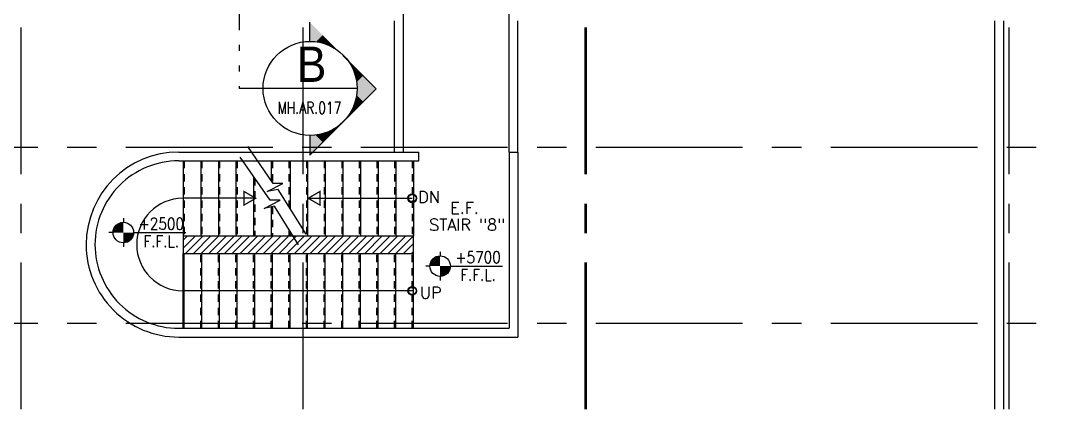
# Model space of a CAD drawing. Extents: x 275967.8 to 276060, y 57291.9 to 57371.4.
# Drawn here: x 276010.75 to 276028.38, y 57291.9 to 57298.51 of the extents above; entities that cross this region are included whole.
import ezdxf
from ezdxf.enums import TextEntityAlignment as Align

# ---------------------------------------------------------------- set-up
doc = ezdxf.new("R2010")
doc.units = 0
doc.header["$MEASUREMENT"] = 0
for name, pattern in [('2DASHES', [1.7, 0.75, -0.25, 0.1, -0.25, 0.1, -0.25]), ('CENTERX2', [4, 2.5, -0.5, 0.5, -0.5]), ('HIDDEN2', [0.1875, 0.125, -0.0625])]:
    doc.linetypes.add(name, pattern=pattern)
doc.layers.get('0').update_dxf_attribs({"linetype": 'CONTINUOUS'})
for name, color, linetype in [('AXES', 11, 'CENTERX2'), ('EL-LEVS', 1, 'CONTINUOUS'), ('Hatch', 11, 'CONTINUOUS'), ('IND-ES', 6, 'CONTINUOUS'), ('IND-ES-L', 6, '2DASHES'), ('IND-ES-TXT', 4, 'CONTINUOUS'), ('LEV-PL', 3, 'CONTINUOUS'), ('PART', 9, 'CONTINUOUS'), ('RM-NAME', 2, 'CONTINUOUS'), ('ROOF', 7, 'CONTINUOUS'), ('SEC-MRK', 7, 'CONTINUOUS'), ('STR', 5, 'CONTINUOUS'), ('TXT1', 2, 'CONTINUOUS'), ('WALL', 2, 'CONTINUOUS')]:
    doc.layers.add(name, color=color, linetype=linetype)
doc.styles.add('ROMANS', font='ROMANS.shx', dxfattribs={"width": 0.6})
doc.styles.add('S', font='ROMANS.SHX')
doc.styles.add('S5', font='simplex.shx', dxfattribs={"width": 0.77})
doc.styles.add('TTXT', font='swisse.ttf', dxfattribs={"width": 0.6})

# ---------------------------------------------------------------- blocks, each defined once
blk = doc.blocks.new('LEV1')
at = {"layer": 'LEV-PL'}
for p, q in [((0, 245), (0, 175)), ((-175, 0), (-245, 0)), ((175, 0), (1061, 0)), ((0, -175), (0, -245))]:
    blk.add_line(p, q, dxfattribs=at)
at = {"layer": 'LEV-PL', "const_width": 175}
for points in [[(-88, 0, -0.414214), (0, 88, -1)], [(88, 0, -0.414214), (0, -88, -1)]]:
    blk.add_lwpolyline(points, format="xyb", dxfattribs=at)
at = {"layer": 'LEV-PL'}
blk.add_circle((0, 0), 175, dxfattribs=at)
at = {"layer": 'LEV-PL', "color": 4, "style": 'S', "width": 0.85}
for tag, p in [('+0000', (646, 50)), ('F.F.L.', (646, -250))]:
    blk.add_attdef(tag, text='', height=200, dxfattribs=at).set_placement(p, align=Align.CENTER)
blk = doc.blocks.new('AR2-SC')
at = {"layer": 'IND-ES'}
for p, q in [((0, 1131), (-566, 566)), ((0, 1131), (1131, 0)), ((-800, 0), (-1131, 0)), ((800, 0), (1131, 0))]:
    blk.add_line(p, q, dxfattribs=at)
for points in [[(0, 800), (0, 1131), (-104, 793), (-221, 910)], [(0, 800), (0, 1131), (104, 793), (221, 910)], [(-104, 793), (-221, 910), (-207, 773), (-283, 849)], [(104, 793), (221, 910), (207, 773), (283, 849)], [(-400, 693), (-419, 712), (-487, 634), (-492, 640)], [(-306, 739), (-349, 782), (-400, 693), (-419, 712)], [(-207, 773), (-283, 849), (-306, 739), (-349, 782)], [(207, 773), (283, 849), (306, 739), (349, 782)], [(306, 739), (349, 782), (400, 693), (419, 712)], [(400, 693), (419, 712), (487, 634), (492, 640)], [(-640, 492), (-634, 487), (-566, 566)], [(-492, 640), (-487, 634), (-566, 566)], [(492, 640), (487, 634), (566, 566)], [(640, 492), (634, 487), (566, 566)], [(-739, 306), (-782, 349), (-693, 400), (-712, 419)], [(-693, 400), (-712, 419), (-634, 487), (-640, 492)], [(693, 400), (712, 419), (634, 487), (640, 492)], [(739, 306), (782, 349), (693, 400), (712, 419)], [(-800, 0), (-1131, 0), (-793, 104), (-910, 221)], [(-793, 104), (-910, 221), (-773, 207), (-849, 283)], [(-773, 207), (-849, 283), (-739, 306), (-782, 349)], [(773, 207), (849, 283), (739, 306), (782, 349)], [(793, 104), (910, 221), (773, 207), (849, 283)], [(800, 0), (1131, 0), (793, 104), (910, 221)]]:
    blk.add_solid(points, dxfattribs=at)

msp = doc.modelspace()

# ---------------------------------------------------------------- hatches: boundary and pattern name
at = {"layer": 'Hatch', "linetype": 'ByBlock', "ltscale": 0.3}
h = msp.add_hatch(dxfattribs=at)
h.set_pattern_fill('ANSI31', color=256, scale=0.75, style=0)
h.set_pattern_definition([(45, (0, 0), (-0.066291260736, 0.066291260736), [])])
h.paths.add_polyline_path([(276015.5555, 57294.8529), (276013.5103, 57294.8529), (276013.5103, 57294.5529), (276015.5555, 57294.5529)])
h.paths.add_polyline_path([(276017.4303, 57294.8529), (276015.5555, 57294.8529), (276015.5555, 57294.5529), (276017.4303, 57294.5529)])

# ---------------------------------------------------------------- linework, layer by layer
for p, q in [((276015.0429, 57295.7446), (276014.6093, 57296.3691)), ((276014.9903, 57295.4595), (276014.4826, 57296.1908)), ((276014.9399, 57295.6042), (276015.2088, 57295.7446)), ((276015.2088, 57295.7446), (276015.0429, 57295.7446)), ((276015.1258, 57295.6414), (276014.9399, 57295.6042)), ((276015.603, 57294.8772), (276015.1258, 57295.6414)), ((276014.8917, 57295.3191), (276015.1606, 57295.4595)), ((276015.1606, 57295.4595), (276014.9903, 57295.4595)), ((276015.0671, 57295.3542), (276014.8917, 57295.3191)), ((276015.4762, 57294.699), (276015.0671, 57295.3542))]:
    msp.add_line(p, q)
at = {"layer": 'AXES'}
for p, q in [((276015.5555, 57291.8986), (276015.5555, 57370.7113)), ((276027.5755, 57291.8986), (276027.5755, 57370.7113)), ((276010.7555, 57291.8986), (276010.7555, 57370.3613)), ((276020.3555, 57291.8986), (276020.3555, 57370.3613)), ((276020.3755, 57291.8986), (276020.3755, 57370.3613)), ((275968.5355, 57296.3629), (276036.5755, 57296.3629)), ((275968.5355, 57293.3629), (276036.5755, 57293.3629))]:
    msp.add_line(p, q, dxfattribs=at)
at = {"layer": 'IND-ES'}
msp.add_line((276016.4717, 57297.3612), (276014.8717, 57297.3612), dxfattribs=at)
at = {"layer": 'IND-ES-L'}
for p in [(276014.4624, 57302.4996), (276014.8717, 57297.3612)]:
    msp.add_line(p, (276014.4624, 57297.3612), dxfattribs=at)
at = {"layer": 'IND-ES-L', "linetype": 'ByBlock'}
msp.add_ellipse((276015.6717, 57297.3612), major_axis=(0.8, 0.0001), ratio=0.9999999, start_param=-0.0000763, end_param=6.283109, dxfattribs=at)
at = {"layer": 'ROOF'}
for p, q in [((276017.2605, 57296.2779), (276017.2605, 57298.6629)), ((276019.0605, 57296.2779), (276019.0605, 57298.6629)), ((276017.1105, 57296.2779), (276017.1105, 57298.5129)), ((276019.2105, 57296.2779), (276019.2105, 57298.5129))]:
    msp.add_line(p, q, dxfattribs=at)
at = {"layer": 'STR'}
for p, q in [((276013.5103, 57296.1279), (276013.5103, 57294.8529)), ((276013.8103, 57296.1279), (276013.8103, 57294.8529)), ((276014.1103, 57296.1279), (276014.1103, 57294.8529)), ((276014.4103, 57296.1279), (276014.4103, 57294.8529)), ((276015.0103, 57296.1279), (276015.0103, 57295.7916)), ((276015.3303, 57296.1279), (276015.3303, 57295.314)), ((276015.6303, 57296.1279), (276015.6303, 57294.8529)), ((276015.9303, 57296.1279), (276015.9303, 57294.8529)), ((276016.2303, 57296.1279), (276016.2303, 57294.8529)), ((276016.5303, 57296.1279), (276016.5303, 57294.8529)), ((276016.8303, 57296.1279), (276016.8303, 57294.8529)), ((276017.1303, 57296.1279), (276017.1303, 57294.8529)), ((276017.4303, 57296.1279), (276017.4303, 57294.8529)), ((276014.7103, 57295.8628), (276014.7103, 57294.8529)), ((276014.7303, 57295.4904), (276013.5079, 57295.4904)), ((276015.6303, 57295.4904), (276017.4103, 57295.4904)), ((276015.0103, 57295.3428), (276015.0103, 57294.8529)), ((276015.3103, 57294.9647), (276015.3103, 57294.8529)), ((276015.3303, 57294.9327), (276015.3303, 57294.8529)), ((276013.5103, 57293.2779), (276013.5103, 57294.5529)), ((276013.5303, 57293.2779), (276013.5303, 57294.5529)), ((276013.8303, 57293.2779), (276013.8303, 57294.5529)), ((276014.1303, 57293.2779), (276014.1303, 57294.5529)), ((276014.4303, 57293.2779), (276014.4303, 57294.5529)), ((276014.7303, 57293.2779), (276014.7303, 57294.5529)), ((276015.0303, 57293.2779), (276015.0303, 57294.5529)), ((276015.3303, 57293.2779), (276015.3303, 57294.5529)), ((276015.6303, 57293.2779), (276015.6303, 57294.5529)), ((276015.9303, 57293.2779), (276015.9303, 57294.5529)), ((276016.2303, 57293.2779), (276016.2303, 57294.5529)), ((276016.5303, 57293.2779), (276016.5303, 57294.5529)), ((276016.8303, 57293.2779), (276016.8303, 57294.5529)), ((276017.1303, 57293.2779), (276017.1303, 57294.5529)), ((276017.4303, 57293.2779), (276017.4303, 57294.5529)), ((276017.4303, 57293.9154), (276013.5079, 57293.9154))]:
    msp.add_line(p, q, dxfattribs=at)
at = {"layer": 'STR', "linetype": 'HIDDEN2'}
for p, q in [((276013.5303, 57296.1279), (276013.5303, 57294.8529)), ((276013.8303, 57296.1279), (276013.8303, 57294.8529)), ((276014.1303, 57296.1279), (276014.1303, 57294.8529)), ((276014.4303, 57296.1279), (276014.4303, 57294.8529)), ((276015.0303, 57296.1279), (276015.0303, 57295.7628)), ((276015.3103, 57296.1279), (276015.3103, 57295.346)), ((276015.6103, 57296.1279), (276015.6103, 57294.8529)), ((276015.9103, 57296.1279), (276015.9103, 57294.8529)), ((276016.2103, 57296.1279), (276016.2103, 57294.8529)), ((276016.5103, 57296.1279), (276016.5103, 57294.8529)), ((276016.8103, 57296.1279), (276016.8103, 57294.8529)), ((276017.1103, 57296.1279), (276017.1103, 57294.8529)), ((276017.4103, 57296.1279), (276017.4103, 57294.8529)), ((276014.7303, 57295.834), (276014.7303, 57294.8529)), ((276015.0303, 57295.3469), (276015.0303, 57294.8529)), ((276015.3103, 57294.9647), (276015.3103, 57294.8529)), ((276015.3303, 57294.9327), (276015.3303, 57294.8529)), ((276013.5103, 57293.2779), (276013.5103, 57294.5529)), ((276013.5303, 57293.2779), (276013.5303, 57294.5529)), ((276013.8103, 57293.2779), (276013.8103, 57294.5529)), ((276014.1103, 57293.2779), (276014.1103, 57294.5529)), ((276014.4103, 57293.2779), (276014.4103, 57294.5529)), ((276014.7103, 57293.2779), (276014.7103, 57294.5529)), ((276015.0103, 57293.2779), (276015.0103, 57294.5529)), ((276015.3103, 57293.2779), (276015.3103, 57294.5529)), ((276015.6103, 57293.2779), (276015.6103, 57294.5529)), ((276015.9103, 57293.2779), (276015.9103, 57294.5529)), ((276016.2103, 57293.2779), (276016.2103, 57294.5529)), ((276016.5103, 57293.2779), (276016.5103, 57294.5529)), ((276016.8103, 57293.2779), (276016.8103, 57294.5529)), ((276017.1103, 57293.2779), (276017.1103, 57294.5529)), ((276017.4103, 57293.2779), (276017.4103, 57294.5529))]:
    msp.add_line(p, q, dxfattribs=at)
at = {"layer": 'STR', "const_width": 0.0215}
for points in [[(276014.547, 57295.375), (276014.547, 57295.6059), (276014.747, 57295.4904)], [(276015.8395, 57295.375), (276015.8395, 57295.6059), (276015.6395, 57295.4904)]]:
    msp.add_lwpolyline(points, close=True, dxfattribs=at)
at = {"layer": 'STR'}
for centre, radius in [((276017.4103, 57295.4904), 0.075), ((276017.4103, 57295.4904), 0.065), ((276017.4103, 57293.9154), 0.075), ((276017.4103, 57293.9154), 0.065)]:
    msp.add_circle(centre, radius, dxfattribs=at)
msp.add_arc((276013.5079, 57294.7029), 0.7875, 90, 270, dxfattribs=at)
at = {"layer": 'WALL'}
for p, q in [((276027.3255, 57298.5129), (276027.3255, 57291.8986)), ((276027.4755, 57298.5129), (276027.4755, 57291.8986)), ((276013.435, 57296.2779), (276017.526, 57296.2779)), ((276017.526, 57296.1279), (276017.526, 57296.2779)), ((276019.0605, 57296.2779), (276019.2105, 57296.2779)), ((276019.0605, 57296.2779), (276019.0605, 57293.2779)), ((276019.2105, 57296.2779), (276019.2105, 57293.1279)), ((276013.435, 57296.1279), (276017.526, 57296.1279)), ((276013.5103, 57294.8529), (276017.4303, 57294.8529)), ((276013.5103, 57294.8529), (276013.5103, 57294.5529)), ((276017.4303, 57294.5529), (276017.4303, 57294.8529)), ((276013.5103, 57294.5529), (276017.4303, 57294.5529)), ((276013.435, 57293.2779), (276019.0605, 57293.2779)), ((276013.435, 57293.1279), (276019.2105, 57293.1279))]:
    msp.add_line(p, q, dxfattribs=at)
for radius, start, end in [(1.575, 90, 180), (1.425, 89.99998, 180), (1.575, 180, 270.00003), (1.425, 180, 270.00003)]:
    msp.add_arc((276013.435, 57294.7029), radius, start, end, dxfattribs=at)

# ---------------------------------------------------------------- block references
at = {"layer": 'EL-LEVS', "xscale": 0.001, "yscale": 0.001, "zscale": 0.001}
msp.add_blockref('LEV1', (276012.4928, 57294.9073), dxfattribs=at).add_auto_attribs({'F.F.L.': 'F.F.L.', '+0000': '+2500'})
at = {"layer": 'PART', "xscale": 0.001, "yscale": 0.001, "zscale": 0.001}
msp.add_blockref('LEV1', (276017.886, 57294.3363), dxfattribs=at).add_auto_attribs({'F.F.L.': 'F.F.L.', '+0000': '+5700'})
at = {"layer": 'SEC-MRK', "color": 1, "xscale": 0.0009999999892897904, "yscale": 0.0009999999892897904, "zscale": 0.001, "rotation": 270}
msp.add_blockref('AR2-SC', (276015.6659, 57297.3554), dxfattribs=at)

# ---------------------------------------------------------------- texts
at = {"layer": 'IND-ES-TXT', "color": 2, "style": 'S5', "width": 0.77}
msp.add_attdef('MH.AR.017', text='AR02', height=0.2, dxfattribs=at).set_placement((276015.6611, 57297.0304), align=Align.MIDDLE)
at = {"layer": 'RM-NAME', "style": 'ROMANS'}
for s, p in [('DN', (276017.6971, 57295.5123)), ('E.F.', (276018.3025, 57295.327)), ('STAIR "8"', (276018.3456, 57295.0404)), ('UP', (276017.7267, 57293.8832))]:
    msp.add_text(s, height=0.2, dxfattribs=at).set_placement(p, align=Align.MIDDLE)
at = {"layer": 'TXT1', "color": 6, "style": 'TTXT', "width": 0.9}
msp.add_attdef('B', text='C', height=0.6018, dxfattribs=at).set_placement((276015.6971, 57297.4712), align=Align.CENTER)

doc.saveas('drawing.dxf')
